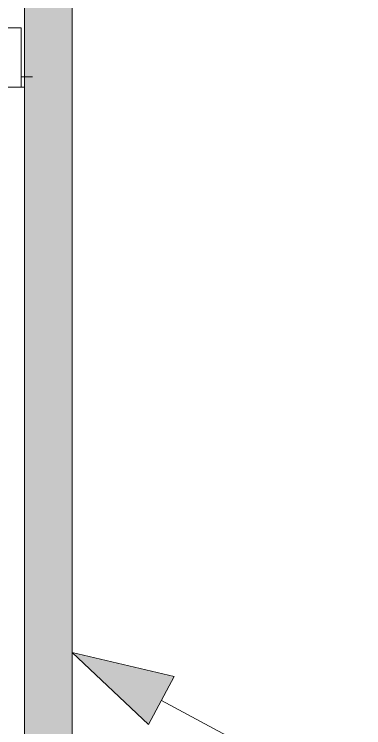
# Model space of a CAD drawing. Header units: millimetres. Extents: x -546 to 1681, y -650 to 1730.
# Drawn here: x 581.23 to 586.37, y 441.54 to 452.04 of the extents above; entities that cross this region are included whole.
import ezdxf

# ---------------------------------------------------------------- set-up
doc = ezdxf.new("R2010")
doc.units = ezdxf.units.MM

msp = doc.modelspace()

# ---------------------------------------------------------------- hatches: boundary and pattern name
at = {"true_color": 0xf1d696}
h = msp.add_hatch(color=41, dxfattribs=at)
h.dxf.hatch_style = 2
h.paths.add_polyline_path([(582.077, 421.798), (581.377, 421.798), (581.377, 460.766), (582.077, 460.766)])
at = {"true_color": 0x0077b0}
h = msp.add_hatch(color=144, dxfattribs=at)
h.dxf.hatch_style = 2
h.paths.add_polyline_path([(582.077, 442.647), (583.581, 442.292), (583.202, 441.588)])

# ---------------------------------------------------------------- linework, layer by layer
at = {"color": 7, "lineweight": 0}
for points in [[(581.377, 460.766), (581.377, 421.098)], [(582.077, 421.798), (582.077, 460.766)], [(580.927, 451.836), (581.327, 451.836)], [(581.327, 451.836), (581.327, 450.966)], [(581.497, 451.116), (581.327, 451.116)], [(581.327, 450.966), (580.927, 450.966)], [(581.377, 450.966), (581.327, 450.966)], [(581.377, 434.275), (581.377, 450.966)]]:
    msp.add_lwpolyline(points, dxfattribs=at)
at = {"color": 144, "lineweight": 0, "true_color": 0x0077b0}
for points in [[(582.077, 442.647), (583.581, 442.292)], [(582.077, 442.647), (583.202, 441.588)], [(583.581, 442.292), (583.202, 441.588)], [(583.392, 441.94), (598.789, 433.657)]]:
    msp.add_lwpolyline(points, dxfattribs=at)

doc.saveas('drawing.dxf')
